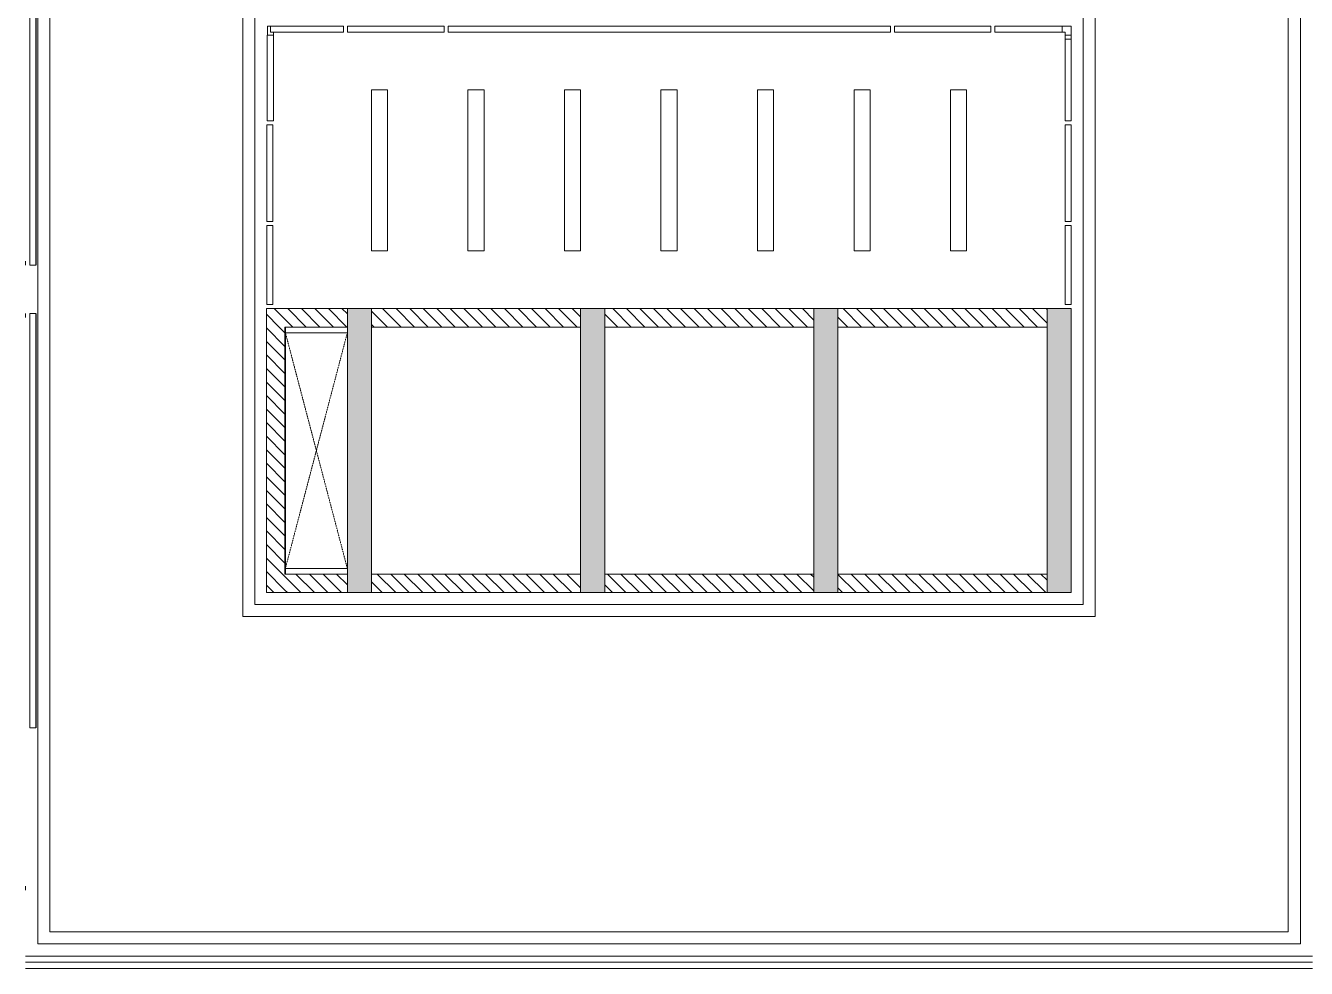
# Model space of a CAD drawing. Header units: millimetres. Extents: x -106145 to 154907, y -84585 to 152038.
# Drawn here: x 9389 to 25314, y -6708 to 5014 of the extents above; entities that cross this region are included whole.
import ezdxf

# ---------------------------------------------------------------- set-up
doc = ezdxf.new("R2010")
doc.units = ezdxf.units.MM
doc.linetypes.add('Cut Out Line', pattern=[2, 1, -1])
for name, color, linetype, lineweight in [('A-DETL', 90, 'Continuous', 5), ('A-FLOR', 192, 'Continuous', 5), ('A-FLOR-HRAL', 11, 'Continuous', 5), ('A-GLAZ-CWMG', 51, 'Continuous', 5), ('A-WALL', 113, 'Continuous', 5), ('A-WALL-PATT', 111, 'Continuous', 5)]:
    doc.layers.add(name, color=color, linetype=linetype, lineweight=lineweight)
pattern_1 = [(315, (0, 0), (84.18955, 84.18955), [])]

# ---------------------------------------------------------------- blocks, each defined once
blk = doc.blocks.new('Top Rail Type - Top Rail_Internal_-5745776-Site Plan')
at = {"layer": 'A-FLOR-HRAL', "color": 41}
for p, q in [((25389, -10631), (9389, -10631)), ((9389, -10708), (25389, -10708))]:
    blk.add_line(p, q, dxfattribs=at)
blk = doc.blocks.new('Top Rail Type - Top Rail_Internal_-V55-Site Plan')
at = {"layer": 'A-FLOR-HRAL', "color": 41}
for p, q in [((9389, -10631), (25389, -10631)), ((9389, -10708), (25389, -10708))]:
    blk.add_line(p, q, dxfattribs=at)
blk = doc.blocks.new('Rectangular Mullion - 50 x 75mm-16292031-Site Plan')
at = {"layer": 'A-GLAZ-CWMG', "color": 41}
for p, q in [((18392, 5007), (20142, 5007)), ((20142, 5007), (20142, 4932)), ((20142, 4932), (18392, 4932))]:
    blk.add_line(p, q, dxfattribs=at)
blk = doc.blocks.new('Rectangular Mullion - 50 x 75mm-8463528-Site Plan')
at = {"layer": 'A-GLAZ-CWMG', "color": 41}
for p, q in [((22314, 2530), (22389, 2530)), ((22314, 1545), (22314, 2530)), ((22389, 2530), (22389, 1545)), ((22389, 1545), (22314, 1545))]:
    blk.add_line(p, q, dxfattribs=at)
blk = doc.blocks.new('Rectangular Mullion - 50 x 75mm-16292029-Site Plan')
at = {"layer": 'A-GLAZ-CWMG', "color": 41}
for p, q in [((15492, 5007), (16392, 5007)), ((16392, 4932), (15492, 4932))]:
    blk.add_line(p, q, dxfattribs=at)
blk = doc.blocks.new('Rectangular Mullion - 50 x 75mm-16292032-Site Plan')
at = {"layer": 'A-GLAZ-CWMG', "color": 41}
for p, q in [((16392, 5007), (18392, 5007)), ((18392, 4932), (16392, 4932))]:
    blk.add_line(p, q, dxfattribs=at)
blk = doc.blocks.new('Rectangular Mullion - 50 x 75mm-14118678-Site Plan')
at = {"layer": 'A-GLAZ-CWMG', "color": 41}
for p, q in [((14642, 4932), (14642, 5007)), ((14642, 5007), (15492, 5007)), ((15492, 4932), (14642, 4932))]:
    blk.add_line(p, q, dxfattribs=at)
blk = doc.blocks.new('Rectangular Mullion - 50 x 75mm-8770400-Site Plan')
at = {"layer": 'A-GLAZ-CWMG', "color": 41}
for p, q in [((12394, 4895), (12469, 4895)), ((12394, 3830), (12394, 4895)), ((12469, 4895), (12469, 3830)), ((12469, 3830), (12394, 3830))]:
    blk.add_line(p, q, dxfattribs=at)
blk = doc.blocks.new('Rectangular Mullion - 50 x 75mm-16573611-Site Plan')
at = {"layer": 'A-GLAZ-CWMG', "color": 41}
for p, q in [((12432, 4932), (12432, 5007)), ((12432, 5007), (13342, 5007)), ((13342, 5007), (13342, 4932)), ((13342, 4932), (12432, 4932))]:
    blk.add_line(p, q, dxfattribs=at)
blk = doc.blocks.new('L Corner Mullion - L Corner Mullion 75 MM-16573612-Site Plan')
at = {"layer": 'A-GLAZ-CWMG', "color": 41}
for p, q in [((0, 37.5), (37.5, 37.5)), ((37.5, 37.5), (37.5, -75)), ((-37.5, -75), (-37.5, -37.5))]:
    blk.add_line(p, q, dxfattribs=at)
blk = doc.blocks.new('Top Rail Type - Top Rail_Internal_-14625871-Site Plan')
at = {"layer": 'A-FLOR-HRAL', "color": 41}
for p, q in [((9441, -2565), (9441, -7718)), ((9517, -7718), (9517, -2565))]:
    blk.add_line(p, q, dxfattribs=at)
at = {"layer": 'A-FLOR-HRAL', "color": 41, "flags": 128}
for points in [[(9441, -2565), (9442, -2565), (9444, -2565), (9448, -2565), (9454, -2565), (9460, -2565), (9467, -2565), (9475, -2565), (9483, -2565), (9491, -2565), (9498, -2565), (9505, -2565), (9510, -2565), (9514, -2565), (9516, -2565), (9517, -2565)], [(9517, -7718), (9516, -7718), (9514, -7718), (9510, -7718), (9505, -7718), (9498, -7718), (9491, -7718), (9483, -7718), (9475, -7718), (9467, -7718), (9460, -7718), (9454, -7718), (9448, -7718), (9444, -7718), (9442, -7718), (9441, -7718)]]:
    blk.add_lwpolyline(points, dxfattribs=at)
blk = doc.blocks.new('Top Rail Type - Top Rail_Internal_-V85-Site Plan')
at = {"layer": 'A-FLOR-HRAL', "color": 41}
for p, q in [((9440, -7718), (9440, -2565)), ((9518, -7718), (9518, -2565))]:
    blk.add_line(p, q, dxfattribs=at)
blk = doc.blocks.new('Top Rail Type - Top Rail_Internal_-14625987-Site Plan')
at = {"layer": 'A-FLOR-HRAL', "color": 41}
for p, q in [((9441, 8735), (9441, 7973)), ((9517, 8049), (9517, 8735)), ((9517, 5915), (9517, 7859)), ((9441, 7783), (9441, 5915)), ((9441, 5315), (9441, -1965)), ((9517, -1965), (9517, 5315))]:
    blk.add_line(p, q, dxfattribs=at)
at = {"layer": 'A-FLOR-HRAL', "color": 41, "flags": 128}
for points in [[(9441, 8735), (9442, 8735), (9444, 8735), (9448, 8735), (9454, 8735), (9460, 8735), (9467, 8735), (9475, 8735), (9483, 8735), (9491, 8735), (9498, 8735), (9505, 8735), (9510, 8735), (9514, 8735), (9516, 8735), (9517, 8735)], [(9517, -1965), (9516, -1965), (9514, -1965), (9510, -1965), (9505, -1965), (9498, -1965), (9491, -1965), (9483, -1965), (9475, -1965), (9467, -1965), (9460, -1965), (9454, -1965), (9448, -1965), (9444, -1965), (9442, -1965), (9441, -1965)]]:
    blk.add_lwpolyline(points, dxfattribs=at)
blk = doc.blocks.new('Top Rail Type - Top Rail_Internal_-V86-Site Plan')
at = {"layer": 'A-FLOR-HRAL', "color": 41}
for p, q in [((9440, 7972), (9440, 8735)), ((9518, 8049), (9518, 8735)), ((9518, 5915), (9518, 7860)), ((9440, 5915), (9440, 7782)), ((9440, -1965), (9440, 5315)), ((9518, -1965), (9518, 5315))]:
    blk.add_line(p, q, dxfattribs=at)
blk = doc.blocks.new('Rectangular Mullion - 50 x 75mm-16575189-Site Plan')
at = {"layer": 'A-GLAZ-CWMG', "color": 41}
for p, q in [((22314, 4845), (22389, 4845)), ((22314, 3830), (22314, 4845)), ((22389, 4845), (22389, 3830)), ((22389, 3830), (22314, 3830))]:
    blk.add_line(p, q, dxfattribs=at)
blk = doc.blocks.new('Rectangular Mullion - 50 x 75mm-16575533-Site Plan')
at = {"layer": 'A-GLAZ-CWMG', "color": 41}
for p, q in [((22314, 4895), (22314, 4845)), ((22389, 4895), (22389, 4845))]:
    blk.add_line(p, q, dxfattribs=at)
blk = doc.blocks.new('L Corner Mullion - L Corner Mullion 75 MM-16575687-Site Plan')
at = {"layer": 'A-GLAZ-CWMG', "color": 41}
for p, q in [((-75, -37.5), (-75, 37.5)), ((-75, 37.5), (-37.5, 37.5)), ((-37.5, 37.5), (-37.5, 75)), ((-37.5, 75), (37.5, 75)), ((37.5, 75), (37.5, -37.5)), ((37.5, -37.5), (-75, -37.5))]:
    blk.add_line(p, q, dxfattribs=at)
blk = doc.blocks.new('Rectangular Mullion - 50 x 75mm-9145604-Site Plan')
at = {"layer": 'A-GLAZ-CWMG', "color": 41}
for p, q in [((21442, 4932), (21442, 5007)), ((21442, 5007), (22276, 5007)), ((22276, 5007), (22276, 4932)), ((22276, 4932), (21442, 4932))]:
    blk.add_line(p, q, dxfattribs=at)
blk = doc.blocks.new('MM-HOSPITAL A _ B BLOCK-2022_11_05_CENTRAL_rvt-1-Site Plan')
at = {"layer": 'A-WALL-PATT'}
h = blk.add_hatch(dxfattribs=at)
h.set_pattern_fill('FP_19', color=90, style=0, pattern_type=2)
h.set_pattern_definition(pattern_1)
h.paths.add_polyline_path([(12613, 1265), (13389, 1265), (13389, 1495), (12383, 1495), (12383, 1265)], flags=0)
for points in [[(13389, -2035), (13689, -2035), (13689, 1495), (13389, 1495), (13389, -1805)], [(16289, -2035), (16589, -2035), (16589, 1495), (16289, 1495), (16289, 836)], [(19189, -2035), (19489, -2035), (19489, 1495), (19189, 1495), (19189, 836)], [(22089, -2035), (22389, -2035), (22389, 1495), (22089, 1495), (22089, -1805)]]:
    blk.add_hatch(color=254, dxfattribs=at).paths.add_polyline_path(points, flags=0)
h = blk.add_hatch(dxfattribs=at)
h.set_pattern_fill('FP_19', color=90, style=0, pattern_type=2)
h.set_pattern_definition(pattern_1)
h.paths.add_polyline_path([(15560, 1265), (16289, 1265), (16289, 1495), (13689, 1495), (13689, 1265)], flags=0)
h = blk.add_hatch(dxfattribs=at)
h.set_pattern_fill('FP_19', color=90, style=0, pattern_type=2)
h.set_pattern_definition(pattern_1)
h.paths.add_polyline_path([(16589, 1265), (19189, 1265), (19189, 1495), (16589, 1495)], flags=0)
h = blk.add_hatch(dxfattribs=at)
h.set_pattern_fill('FP_19', color=90, style=0, pattern_type=2)
h.set_pattern_definition(pattern_1)
h.paths.add_polyline_path([(21861, 1265), (22089, 1265), (22089, 1495), (19489, 1495), (19489, 1265), (19761, 1265)], flags=0)
h = blk.add_hatch(dxfattribs=at)
h.set_pattern_fill('FP_19', color=90, style=0, pattern_type=2)
h.set_pattern_definition(pattern_1)
h.paths.add_polyline_path([(12383, -2035), (12613, -2035), (12613, 1265), (12383, 1265), (12383, -1008)], flags=0)
h = blk.add_hatch(dxfattribs=at)
h.set_pattern_fill('FP_19', color=90, style=0, pattern_type=2)
h.set_pattern_definition(pattern_1)
h.paths.add_polyline_path([(12613, -2035), (13389, -2035), (13389, -1805), (12613, -1805)], flags=0)
h = blk.add_hatch(dxfattribs=at)
h.set_pattern_fill('FP_19', color=90, style=0, pattern_type=2)
h.set_pattern_definition(pattern_1)
h.paths.add_polyline_path([(15560, -2035), (16289, -2035), (16289, -1805), (13689, -1805), (13689, -2035)], flags=0)
h = blk.add_hatch(dxfattribs=at)
h.set_pattern_fill('FP_19', color=90, style=0, pattern_type=2)
h.set_pattern_definition(pattern_1)
h.paths.add_polyline_path([(19189, -2035), (19189, -1805), (16589, -1805), (16589, -2035)], flags=0)
h = blk.add_hatch(dxfattribs=at)
h.set_pattern_fill('FP_19', color=90, style=0, pattern_type=2)
h.set_pattern_definition(pattern_1)
h.paths.add_polyline_path([(19489, -2035), (22089, -2035), (22089, -1805), (19489, -1805)], flags=0)
at = {"color": 41, "lineweight": 5}
for p, q in [((12619, 1195), (13389, 1195)), ((12619, -1735), (13389, -1735))]:
    blk.add_line(p, q, dxfattribs=at)
at = {"layer": 'A-DETL', "linetype": 'Cut Out Line'}
for p, q in [((12619, 1195), (13389, -1735)), ((12619, -1735), (13389, 1195))]:
    blk.add_line(p, q, dxfattribs=at)
at = {"layer": 'A-FLOR', "color": 41}
for p, q in [((9539, 9315), (9539, -6405)), ((9689, -6255), (9689, 9315)), ((25089, 9315), (25089, -6255)), ((25239, -6405), (25239, 9315)), ((12089, 5307), (12089, -2335)), ((22689, -2335), (22689, 5307)), ((12239, -2185), (12239, 5157)), ((22539, 5157), (22539, -2185)), ((13889, 4214), (13689, 4214)), ((13689, 4214), (13689, 2214)), ((13889, 2214), (13889, 4214)), ((15089, 4214), (14889, 4214)), ((14889, 4214), (14889, 2214)), ((15089, 2214), (15089, 4214)), ((16289, 4214), (16089, 4214)), ((16089, 4214), (16089, 2214)), ((16289, 2214), (16289, 4214)), ((17489, 4214), (17289, 4214)), ((17289, 4214), (17289, 2214)), ((17489, 2214), (17489, 4214)), ((18689, 4214), (18489, 4214)), ((18489, 4214), (18489, 2214)), ((18689, 2214), (18689, 4214)), ((19889, 4214), (19689, 4214)), ((19689, 4214), (19689, 2214)), ((19889, 2214), (19889, 4214)), ((21089, 4214), (20889, 4214)), ((20889, 4214), (20889, 2214)), ((21089, 2214), (21089, 4214)), ((9389, 2035), (9389, 2085)), ((13689, 2214), (13889, 2214)), ((14889, 2214), (15089, 2214)), ((16089, 2214), (16289, 2214)), ((17289, 2214), (17489, 2214)), ((18489, 2214), (18689, 2214)), ((19689, 2214), (19889, 2214)), ((20889, 2214), (21089, 2214)), ((9389, 1385), (9389, 1435)), ((12619, -1805), (12619, 1265)), ((22539, -2185), (12239, -2185)), ((12089, -2335), (22689, -2335)), ((9389, -5735), (9389, -5685)), ((25089, -6255), (9689, -6255)), ((9539, -6405), (25239, -6405))]:
    blk.add_line(p, q, dxfattribs=at)
at = {"layer": 'A-WALL', "color": 41}
for p, q in [((13392, 5007), (14592, 5007)), ((13392, 5007), (13392, 4932)), ((14592, 5007), (14592, 4932)), ((20192, 5007), (21392, 5007)), ((20192, 5007), (20192, 4932)), ((21392, 5007), (21392, 4932)), ((14592, 4932), (13392, 4932)), ((21392, 4932), (20192, 4932)), ((12389, 2580), (12389, 3780)), ((12389, 3780), (12464, 3780)), ((12464, 3780), (12464, 2580)), ((22314, 2580), (22314, 3780)), ((22314, 3780), (22389, 3780)), ((22389, 3780), (22389, 2580)), ((12389, 2580), (12464, 2580)), ((22314, 2580), (22389, 2580)), ((13389, 1265), (13389, 1495)), ((13689, 1495), (13689, 1265)), ((16589, 1495), (16589, 1265)), ((19489, 1495), (19489, 1265)), ((22089, 1265), (22089, 1495)), ((13389, -2035), (13389, -1805)), ((13689, -1805), (13689, -2035)), ((16589, -1805), (16589, -2035)), ((19489, -1805), (19489, -2035)), ((22089, -2035), (22089, -1805)), ((9389, -6555), (25389, -6555))]:
    blk.add_line(p, q, dxfattribs=at)
at = {"layer": 'A-WALL', "color": 61, "lineweight": 18}
for p, q in [((13389, 1495), (12383, 1495)), ((12383, 1495), (12383, 1265)), ((13689, 1495), (13389, 1495)), ((16289, 1495), (13689, 1495)), ((16289, 1495), (16289, -2035)), ((16589, 1495), (16289, 1495)), ((16289, 1265), (16289, 1495)), ((19189, 1495), (16589, 1495)), ((19489, 1495), (19189, 1495)), ((19189, 1495), (19189, -2035)), ((19189, 1265), (19189, 1495)), ((22089, 1495), (19489, 1495)), ((22389, 1495), (22089, 1495)), ((22389, -2035), (22389, 1495)), ((12383, 1265), (12383, -2035)), ((12613, 1265), (13389, 1265)), ((12613, -1805), (12613, 1265)), ((13389, 1265), (13389, -1805)), ((13689, -1805), (13689, 1265)), ((13689, 1265), (16289, 1265)), ((16589, -1805), (16589, 1265)), ((16589, 1265), (19189, 1265)), ((19489, -1805), (19489, 1265)), ((19489, 1265), (22089, 1265)), ((22089, 1265), (22089, -1805)), ((13389, -1805), (12613, -1805)), ((16289, -1805), (13689, -1805)), ((16289, -2035), (16289, -1805)), ((19189, -1805), (16589, -1805)), ((19189, -2035), (19189, -1805)), ((22089, -1805), (19489, -1805)), ((12383, -2035), (12613, -2035)), ((12613, -2035), (13389, -2035)), ((13389, -2035), (13689, -2035)), ((13689, -2035), (16289, -2035)), ((16289, -2035), (16589, -2035)), ((16589, -2035), (19189, -2035)), ((19189, -2035), (19489, -2035)), ((19489, -2035), (22089, -2035)), ((22089, -2035), (22389, -2035))]:
    blk.add_line(p, q, dxfattribs=at)
at = {"color": 253, "lineweight": 5}
for name, p in [('Top Rail Type - Top Rail_Internal_-V86-Site Plan', (0, 4000)), ('Top Rail Type - Top Rail_Internal_-14625987-Site Plan', (0, 4000)), ('Rectangular Mullion - 50 x 75mm-16573611-Site Plan', (0, 0)), ('Rectangular Mullion - 50 x 75mm-14118678-Site Plan', (0, 0)), ('Rectangular Mullion - 50 x 75mm-16292029-Site Plan', (0, 0)), ('Rectangular Mullion - 50 x 75mm-16292032-Site Plan', (0, 0)), ('Rectangular Mullion - 50 x 75mm-16292031-Site Plan', (0, 0)), ('Rectangular Mullion - 50 x 75mm-9145604-Site Plan', (0, 0)), ('Rectangular Mullion - 50 x 75mm-8770400-Site Plan', (0, 0)), ('Rectangular Mullion - 50 x 75mm-16575533-Site Plan', (0, 0)), ('Rectangular Mullion - 50 x 75mm-16575189-Site Plan', (0, 0)), ('Rectangular Mullion - 50 x 75mm-8463528-Site Plan', (-9925, 0)), ('Rectangular Mullion - 50 x 75mm-8463528-Site Plan', (0, 0)), ('Top Rail Type - Top Rail_Internal_-V85-Site Plan', (0, 4000)), ('Top Rail Type - Top Rail_Internal_-14625871-Site Plan', (0, 4000)), ('Top Rail Type - Top Rail_Internal_-5745776-Site Plan', (0, 4000)), ('Top Rail Type - Top Rail_Internal_-V55-Site Plan', (0, 4000))]:
    blk.add_blockref(name, p, dxfattribs=at)
at = {"color": 253, "lineweight": 5, "extrusion": (0, 0, -1)}
blk.add_blockref('L Corner Mullion - L Corner Mullion 75 MM-16573612-Site Plan', (-12432, 4970), dxfattribs=at)
at = {"color": 253, "lineweight": 5, "extrusion": (0, 0, -1), "rotation": 180}
blk.add_blockref('L Corner Mullion - L Corner Mullion 75 MM-16575687-Site Plan', (-22351, 4970), dxfattribs=at)

msp = doc.modelspace()

# ---------------------------------------------------------------- block references
at = {"lineweight": 5}
msp.add_blockref('MM-HOSPITAL A _ B BLOCK-2022_11_05_CENTRAL_rvt-1-Site Plan', (0, 0), dxfattribs=at)

doc.saveas('drawing.dxf')
